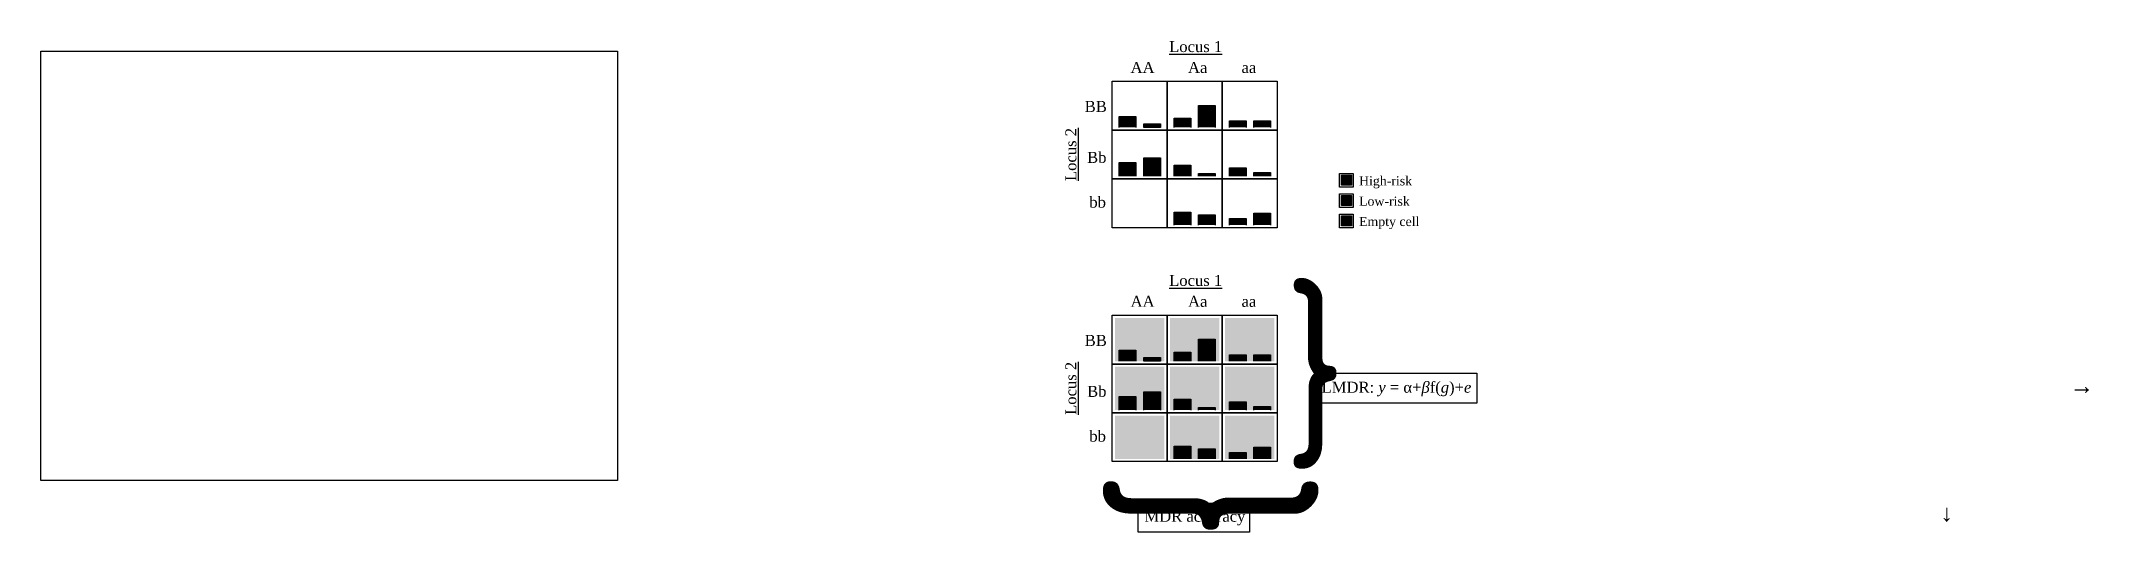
# Model space of a CAD drawing. Extents: x 66291 to 68526, y 40684 to 41220.
import ezdxf

# ---------------------------------------------------------------- set-up
doc = ezdxf.new("R2010")
doc.units = 0
doc.header["$LTSCALE"] = 1000
doc.header["$MEASUREMENT"] = 0
doc.layers.add('图层1', color=7, linetype='Continuous')
doc.styles.get("Standard").update_dxf_attribs({"font": 'gbenor.shx', "bigfont": 'gbcbig.shx'})
picture_1 = doc.add_image_def('image1.png', size_in_pixel=(736, 548))

msp = doc.modelspace()

# ---------------------------------------------------------------- hatches: boundary and pattern name
at = {"layer": '图层1'}
for color, points in [(256, [(67485.8, 41137.7), (67467.8, 41137.7), (67467.8, 41125.7), (67485.8, 41125.7)]), (256, [(67545.8, 41135.7), (67527.8, 41135.7), (67527.8, 41125.7), (67543.1, 41125.7), (67545.8, 41125.7)]), (256, [(67572.4, 41149.7), (67554.4, 41149.7), (67554.4, 41125.7), (67572.4, 41125.7)]), (256, [(67494.7, 41129.7), (67494.7, 41125.7), (67512.7, 41125.7), (67512.7, 41129.7)]), (256, [(67606.3, 41132.7), (67588.3, 41132.7), (67588.3, 41125.7), (67606.3, 41125.7)]), (256, [(67632.8, 41132.7), (67614.8, 41132.7), (67614.8, 41125.7), (67632.8, 41125.7)]), (256, [(67512.7, 41092.3), (67494.7, 41092.3), (67494.7, 41072.3), (67512.7, 41072.3)]), (256, [(67485.8, 41087.3), (67467.8, 41087.3), (67467.8, 41072.3), (67485.8, 41072.3)]), (256, [(67545.8, 41084.3), (67527.8, 41084.3), (67527.8, 41072.3), (67545.8, 41072.3)]), (256, [(67572.4, 41075.3), (67554.4, 41075.3), (67554.4, 41072.3), (67572.4, 41072.3)]), (256, [(67606.3, 41081.3), (67588.3, 41081.3), (67588.3, 41072.3), (67606.3, 41072.3)]), (256, [(67632.8, 41076.3), (67614.8, 41076.3), (67614.8, 41072.3), (67632.8, 41072.3)]), (234, [(67710.3, 41073.4), (67710.3, 41062.4), (67721.3, 41062.4), (67721.3, 41073.4)]), (133, [(67710.3, 41051.2), (67710.3, 41040.2), (67721.3, 41040.2), (67721.3, 41051.2)]), (256, [(67545.8, 41033), (67527.8, 41033), (67527.8, 41019), (67545.8, 41019)]), (256, [(67572.4, 41027.3), (67572.4, 41030), (67554.4, 41030), (67554.4, 41019), (67572.4, 41019)]), (256, [(67606.3, 41026), (67588.3, 41026), (67588.3, 41019), (67606.3, 41019)]), (256, [(67632.8, 41032), (67614.8, 41032), (67614.8, 41019), (67632.8, 41019)]), (8, [(67710.3, 41029), (67710.3, 41018), (67721.3, 41018), (67721.3, 41029)]), (256, [(67572.4, 40894.2), (67554.4, 40894.2), (67554.4, 40870.2), (67572.4, 40870.2)]), (256, [(67485.8, 40882.2), (67467.8, 40882.2), (67467.8, 40870.2), (67485.8, 40870.2)]), (256, [(67512.7, 40874.2), (67494.7, 40874.2), (67494.7, 40870.2), (67512.7, 40870.2)]), (256, [(67545.8, 40880.2), (67527.8, 40880.2), (67527.8, 40870.2), (67543.1, 40870.2), (67545.8, 40870.2)]), (256, [(67606.3, 40877.2), (67588.3, 40877.2), (67588.3, 40870.2), (67606.3, 40870.2)]), (256, [(67632.8, 40877.2), (67614.8, 40877.2), (67614.8, 40870.2), (67632.8, 40870.2)]), (256, [(67485.8, 40831.9), (67467.8, 40831.9), (67467.8, 40816.9), (67485.8, 40816.9)]), (256, [(67512.7, 40836.9), (67494.7, 40836.9), (67494.7, 40816.9), (67512.7, 40816.9)]), (256, [(67545.8, 40828.9), (67527.8, 40828.9), (67527.8, 40816.9), (67545.8, 40816.9)]), (256, [(67606.3, 40825.9), (67588.3, 40825.9), (67588.3, 40816.9), (67606.3, 40816.9)]), (8, [(67463.2, 40810.9), (67517.2, 40810.9), (67517.2, 40763.6), (67463.2, 40763.6)]), (256, [(67572.4, 40819.9), (67554.4, 40819.9), (67554.4, 40816.9), (67572.4, 40816.9)]), (256, [(67632.8, 40820.9), (67614.8, 40820.9), (67614.8, 40816.9), (67632.8, 40816.9)]), (256, [(67545.8, 40777.6), (67527.8, 40777.6), (67527.8, 40763.6), (67545.8, 40763.6)]), (256, [(67572.4, 40771.9), (67572.4, 40774.6), (67554.4, 40774.6), (67554.4, 40763.6), (67572.4, 40763.6)]), (256, [(67606.3, 40770.6), (67588.3, 40770.6), (67588.3, 40763.6), (67606.3, 40763.6)]), (256, [(67632.8, 40776.6), (67614.8, 40776.6), (67614.8, 40763.6), (67632.8, 40763.6)])]:
    msp.add_hatch(color=color, dxfattribs=at).paths.add_polyline_path(points)
h = msp.add_hatch(color=234, dxfattribs=at)
h.paths.add_polyline_path([(67517.2, 40917.6), (67463.2, 40917.6), (67463.2, 40870.2), (67467.8, 40870.2), (67467.8, 40882.2), (67485.8, 40882.2), (67485.8, 40870.2), (67494.7, 40870.2), (67494.7, 40874.2), (67512.7, 40874.2), (67512.7, 40870.2), (67517.2, 40870.2)])
h.paths.add_polyline_path([(67577.2, 40864.2), (67523.2, 40864.2), (67523.2, 40816.9), (67527.8, 40816.9), (67527.8, 40828.9), (67545.8, 40828.9), (67545.8, 40816.9), (67554.4, 40816.9), (67554.4, 40819.9), (67572.4, 40819.9), (67572.4, 40816.9), (67577.2, 40816.9)])
h.paths.add_polyline_path([(67637.2, 40864.2), (67583.2, 40864.2), (67583.2, 40816.9), (67588.3, 40816.9), (67588.3, 40825.9), (67606.3, 40825.9), (67606.3, 40816.9), (67614.8, 40816.9), (67614.8, 40820.9), (67632.8, 40820.9), (67632.8, 40816.9), (67637.2, 40816.9)])
h.paths.add_polyline_path([(67637.2, 40917.6), (67583.2, 40917.6), (67583.2, 40870.2), (67588.3, 40870.2), (67588.3, 40877.2), (67606.3, 40877.2), (67606.3, 40870.2), (67614.8, 40870.2), (67614.8, 40877.2), (67632.8, 40877.2), (67632.8, 40870.2), (67637.2, 40870.2)])
h.paths.add_polyline_path([(67577.2, 40810.9), (67523.2, 40810.9), (67523.2, 40763.6), (67527.8, 40763.6), (67527.8, 40777.6), (67545.8, 40777.6), (67545.8, 40763.6), (67554.4, 40763.6), (67554.4, 40774.6), (67572.4, 40774.6), (67572.4, 40771.9), (67572.4, 40763.6), (67577.2, 40763.6)])
h = msp.add_hatch(color=133, dxfattribs=at)
h.paths.add_polyline_path([(67577.2, 40917.6), (67523.2, 40917.6), (67523.2, 40870.2), (67527.8, 40870.2), (67527.8, 40880.2), (67545.8, 40880.2), (67545.8, 40870.2), (67554.4, 40870.2), (67554.4, 40894.2), (67572.4, 40894.2), (67572.4, 40870.2), (67577.2, 40870.2)])
h.paths.add_polyline_path([(67517.2, 40864.2), (67463.2, 40864.2), (67463.2, 40816.9), (67467.8, 40816.9), (67467.8, 40831.9), (67485.8, 40831.9), (67485.8, 40816.9), (67494.7, 40816.9), (67494.7, 40836.9), (67512.7, 40836.9), (67512.7, 40816.9), (67517.2, 40816.9)])
h.paths.add_polyline_path([(67637.2, 40810.9), (67583.2, 40810.9), (67583.2, 40763.6), (67588.3, 40763.6), (67588.3, 40770.6), (67606.3, 40770.6), (67606.3, 40763.6), (67614.8, 40763.6), (67614.8, 40776.6), (67632.8, 40776.6), (67632.8, 40763.6), (67637.2, 40763.6)])

# ---------------------------------------------------------------- linework, layer by layer
for points in [[(67460.2, 41176), (67640.2, 41176), (67640.2, 41016), (67460.2, 41016), (67460.2, 41176)], [(67460.2, 41176), (67520.2, 41176), (67520.2, 41122.7), (67460.2, 41122.7)], [(67520.2, 41176), (67580.2, 41176), (67580.2, 41122.7), (67520.2, 41122.7)], [(67580.2, 41176), (67640.2, 41176), (67640.2, 41122.7), (67580.2, 41122.7)], [(67460.2, 41122.7), (67520.2, 41122.7), (67520.2, 41069.3), (67460.2, 41069.3)], [(67520.2, 41122.7), (67580.2, 41122.7), (67580.2, 41069.3), (67520.2, 41069.3)], [(67580.2, 41122.7), (67640.2, 41122.7), (67640.2, 41069.3), (67580.2, 41069.3)], [(67460.2, 41069.3), (67520.2, 41069.3), (67520.2, 41016), (67460.2, 41016)], [(67520.2, 41069.3), (67580.2, 41069.3), (67580.2, 41016), (67520.2, 41016)], [(67580.2, 41069.3), (67640.2, 41069.3), (67640.2, 41016), (67580.2, 41016)], [(67708.3, 41075.4), (67723.3, 41075.4), (67723.3, 41060.4), (67708.3, 41060.4)], [(67708.3, 41053.2), (67723.3, 41053.2), (67723.3, 41038.2), (67708.3, 41038.2)], [(67708.3, 41031), (67723.3, 41031), (67723.3, 41016), (67708.3, 41016)], [(67460.2, 40920.6), (67640.2, 40920.6), (67640.2, 40760.6), (67460.2, 40760.6), (67460.2, 40920.6)], [(67460.2, 40920.6), (67520.2, 40920.6), (67520.2, 40867.2), (67460.2, 40867.2)], [(67520.2, 40920.6), (67580.2, 40920.6), (67580.2, 40867.2), (67520.2, 40867.2)], [(67580.2, 40920.6), (67640.2, 40920.6), (67640.2, 40867.2), (67580.2, 40867.2)], [(67460.2, 40867.2), (67520.2, 40867.2), (67520.2, 40813.9), (67460.2, 40813.9)], [(67520.2, 40867.2), (67580.2, 40867.2), (67580.2, 40813.9), (67520.2, 40813.9)], [(67580.2, 40867.2), (67640.2, 40867.2), (67640.2, 40813.9), (67580.2, 40813.9)], [(67460.2, 40813.9), (67520.2, 40813.9), (67520.2, 40760.6), (67460.2, 40760.6)], [(67520.2, 40813.9), (67580.2, 40813.9), (67580.2, 40760.6), (67520.2, 40760.6)], [(67580.2, 40813.9), (67640.2, 40813.9), (67640.2, 40760.6), (67580.2, 40760.6)]]:
    msp.add_lwpolyline(points, close=True, dxfattribs=at)
for points in [[(67520.2, 41176), (67520.2, 41016)], [(67580.2, 41176), (67580.2, 41016)], [(67467.8, 41125.7), (67467.8, 41137.7), (67485.8, 41137.7), (67485.8, 41125.7)], [(67527.8, 41125.7), (67527.8, 41135.7), (67545.8, 41135.7), (67545.8, 41125.7)], [(67554.4, 41125.7), (67554.4, 41149.7), (67572.4, 41149.7), (67572.4, 41125.7)], [(67460.2, 41122.7), (67640.2, 41122.7)], [(67512.7, 41125.7), (67494.7, 41125.7), (67494.7, 41129.7), (67512.7, 41129.7), (67512.7, 41125.7)], [(67588.3, 41125.7), (67588.3, 41132.7), (67606.3, 41132.7), (67606.3, 41125.7)], [(67614.8, 41125.7), (67614.8, 41132.7), (67632.8, 41132.7), (67632.8, 41125.7)], [(67494.7, 41072.3), (67494.7, 41092.3), (67512.7, 41092.3), (67512.7, 41072.3)], [(67460.2, 41069.3), (67640.2, 41069.3)], [(67467.8, 41072.3), (67467.8, 41087.3), (67485.8, 41087.3), (67485.8, 41072.3)], [(67527.8, 41072.3), (67527.8, 41084.3), (67545.8, 41084.3), (67545.8, 41072.3)], [(67554.4, 41072.3), (67554.4, 41075.3), (67572.4, 41075.3), (67572.4, 41075.3), (67572.4, 41072.3)], [(67588.3, 41072.3), (67588.3, 41081.3), (67606.3, 41081.3), (67606.3, 41072.3)], [(67614.8, 41072.3), (67614.8, 41076.3), (67632.8, 41076.3), (67632.8, 41072.3)], [(67527.8, 41019), (67527.8, 41033), (67545.8, 41033), (67545.8, 41019)], [(67554.4, 41019), (67554.4, 41030), (67572.4, 41030), (67572.4, 41027.3), (67572.4, 41019)], [(67588.3, 41019), (67588.3, 41026), (67606.3, 41026), (67606.3, 41019)], [(67614.8, 41019), (67614.8, 41032), (67632.8, 41032), (67632.8, 41019)], [(67520.2, 40920.6), (67520.2, 40760.6)], [(67580.2, 40920.6), (67580.2, 40760.6)], [(67554.4, 40870.2), (67554.4, 40894.2), (67572.4, 40894.2), (67572.4, 40870.2)], [(67467.8, 40870.2), (67467.8, 40882.2), (67485.8, 40882.2), (67485.8, 40870.2)], [(67512.7, 40870.2), (67494.7, 40870.2), (67494.7, 40874.2), (67512.7, 40874.2), (67512.7, 40870.2)], [(67527.8, 40870.2), (67527.8, 40880.2), (67545.8, 40880.2), (67545.8, 40870.2)], [(67588.3, 40870.2), (67588.3, 40877.2), (67606.3, 40877.2), (67606.3, 40870.2)], [(67614.8, 40870.2), (67614.8, 40877.2), (67632.8, 40877.2), (67632.8, 40870.2)], [(67460.2, 40867.2), (67640.2, 40867.2)], [(67467.8, 40816.9), (67467.8, 40831.9), (67485.8, 40831.9), (67485.8, 40816.9)], [(67494.7, 40816.9), (67494.7, 40836.9), (67512.7, 40836.9), (67512.7, 40816.9)], [(67527.8, 40816.9), (67527.8, 40828.9), (67545.8, 40828.9), (67545.8, 40816.9)], [(67588.3, 40816.9), (67588.3, 40825.9), (67606.3, 40825.9), (67606.3, 40816.9)], [(67460.2, 40813.9), (67640.2, 40813.9)], [(67554.4, 40816.9), (67554.4, 40819.9), (67572.4, 40819.9), (67572.4, 40819.9), (67572.4, 40816.9)], [(67614.8, 40816.9), (67614.8, 40820.9), (67632.8, 40820.9), (67632.8, 40816.9)], [(67527.8, 40763.6), (67527.8, 40777.6), (67545.8, 40777.6), (67545.8, 40763.6)], [(67554.4, 40763.6), (67554.4, 40774.6), (67572.4, 40774.6), (67572.4, 40771.9), (67572.4, 40763.6)], [(67588.3, 40763.6), (67588.3, 40770.6), (67606.3, 40770.6), (67606.3, 40763.6)], [(67614.8, 40763.6), (67614.8, 40776.6), (67632.8, 40776.6), (67632.8, 40763.6)]]:
    msp.add_lwpolyline(points, dxfattribs=at)
at = {"layer": '图层1', "color": 234}
msp.add_lwpolyline([(67710.3, 41073.4), (67721.3, 41073.4), (67721.3, 41062.4), (67710.3, 41062.4)], close=True, dxfattribs=at)
at = {"layer": '图层1', "color": 133}
msp.add_lwpolyline([(67710.3, 41051.2), (67721.3, 41051.2), (67721.3, 41040.2), (67710.3, 41040.2)], close=True, dxfattribs=at)
at = {"layer": '图层1', "color": 8}
msp.add_lwpolyline([(67710.3, 41029), (67721.3, 41029), (67721.3, 41018), (67710.3, 41018)], close=True, dxfattribs=at)
at = {"layer": '图层1', "color": 94}
msp.add_lwpolyline([(67682.5, 40857.4), (67858.3, 40857.4), (67858.3, 40824.4), (67682.5, 40824.4)], close=True, dxfattribs=at)
at = {"layer": '图层1', "color": 170}
msp.add_lwpolyline([(67488.5, 40715.1), (67610, 40715.1), (67610, 40683.7), (67488.5, 40683.7)], close=True, dxfattribs=at)

# ---------------------------------------------------------------- texts
at = {"layer": '图层1', "attachment_point": 1}
for s, insert, char_height in [('{\\fTimes New Roman|b0|i0|c186|p18;\\LLocus 1}', (67522.3, 41219.9), 12), ('{\\fTimes New Roman|b0|i0|c0|p18;AA}', (67480.2, 41197.1), 12), ('{\\fTimes New Roman|b0|i0|c0|p18;A\\fTimes New Roman|b0|i0|c186|p18;a}', (67542.9, 41197.1), 12), ('{\\fTimes New Roman|b0|i0|c186|p18;aa}', (67601.3, 41197.1), 12), ('{\\fTimes New Roman|b0|i0|c186|p18;BB}', (67430.1, 41154.5), 12), ('{\\fTimes New Roman|b0|i0|c186|p18;Bb}', (67432.7, 41098.9), 12), ('{\\fTimes New Roman|b0|i0|c186|p18;High-risk}', (67729.6, 41072.3), 10), ('{\\fTimes New Roman|b0|i0|c186|p18;bb}', (67435.2, 41050), 12), ('{\\fTimes New Roman|b0|i0|c186|p18;Low-risk}', (67729.6, 41050.1), 10), ('{\\fTimes New Roman|b0|i0|c186|p18;Empty cell}', (67729.6, 41027.9), 10), ('{\\fTimes New Roman|b0|i0|c186|p18;\\LLocus 1}', (67522.3, 40964.5), 12), ('{\\fTimes New Roman|b0|i0|c0|p18;AA}', (67480.2, 40941.7), 12), ('{\\fTimes New Roman|b0|i0|c0|p18;A\\fTimes New Roman|b0|i0|c186|p18;a}', (67542.9, 40941.7), 12), ('{\\fTimes New Roman|b0|i0|c186|p18;aa}', (67601.3, 40941.7), 12), ('{\\fTimes New Roman|b0|i0|c186|p18;BB}', (67430.1, 40899), 12), ('\\pt84;{\\fTimes New Roman|b0|i0|c186|p18;LMDR: \\fTimes New Roman|b0|i1|c186|p18;y\\fTimes New Roman|b0|i0|c186|p18; = \\fTimes New Roman|b0|i0|c134|p18;α\\fTimes New Roman|b0|i0|c186|p18;+\\fTimes New Roman|b0|i1|c134|p18;β\\fTimes New Roman|b0|i0|c186|p18;f(\\fTimes New Roman|b0|i1|c186|p18;g\\fTimes New Roman|b0|i0|c186|p18;)+\\fTimes New Roman|b0|i1|c186|p18;e}', (67688.7, 40847.9), 12), ('{\\fTimes New Roman|b0|i0|c186|p18;Bb}', (67432.7, 40843.4), 12), ('{\\fArial|b0|i0|c134|p34;\\H0.95833x;→}', (68505.1, 40853.4), 20), ('{\\fTimes New Roman|b0|i0|c186|p18;bb}', (67435.2, 40794.5), 12), ('{\\fTimes New Roman|b0|i0|c186|p18;MDR accuracy}', (67495.3, 40707), 12)]:
    msp.add_mtext_dynamic_manual_height_columns(s, width=217.863, gutter_width=1750, heights=[0], dxfattribs=dict(at, insert=insert, char_height=char_height))
for s, width, insert, char_height, rotation in [('{\\fTimes New Roman|b0|i0|c186|p18;\\LLocus 2}', 74.321, (67409, 41067.1), 12, 90), ('{\\fTimes New Roman|b0|i0|c186|p18;\\LLocus 2}', 74.321, (67409, 40811.7), 12, 90), ('{\\fArial|b0|i0|c134|p34;\\H0.95833x;→}', 217.863, (68385.6, 40716), 20, 270)]:
    msp.add_mtext_dynamic_manual_height_columns(s, width=width, gutter_width=1750, heights=[0], dxfattribs=dict(at, insert=insert, char_height=char_height, rotation=rotation))
at = {"layer": '图层1', "color": 94, "insert": (67647.5, 40942.3), "char_height": 181.169, "attachment_point": 1}
msp.add_mtext_dynamic_manual_height_columns('{\\H0.95833x;\\}}', width=74.321, gutter_width=1750, heights=[0], dxfattribs=at)
at = {"layer": '图层1', "color": 170, "insert": (67663.9, 40751.2), "char_height": 204.6, "attachment_point": 1, "rotation": 270}
msp.add_mtext_dynamic_manual_height_columns('{\\H0.95833x;\\}}', width=74.321, gutter_width=1750, heights=[0], dxfattribs=at)

# ---------------------------------------------------------------- pictures from other files: only their frames are drawn
image = msp.add_image(picture_1, insert=(66290.8, 40740.1), size_in_units=(629.5, 468.7))
image.dxf.flags = 7

doc.saveas('drawing.dxf')
